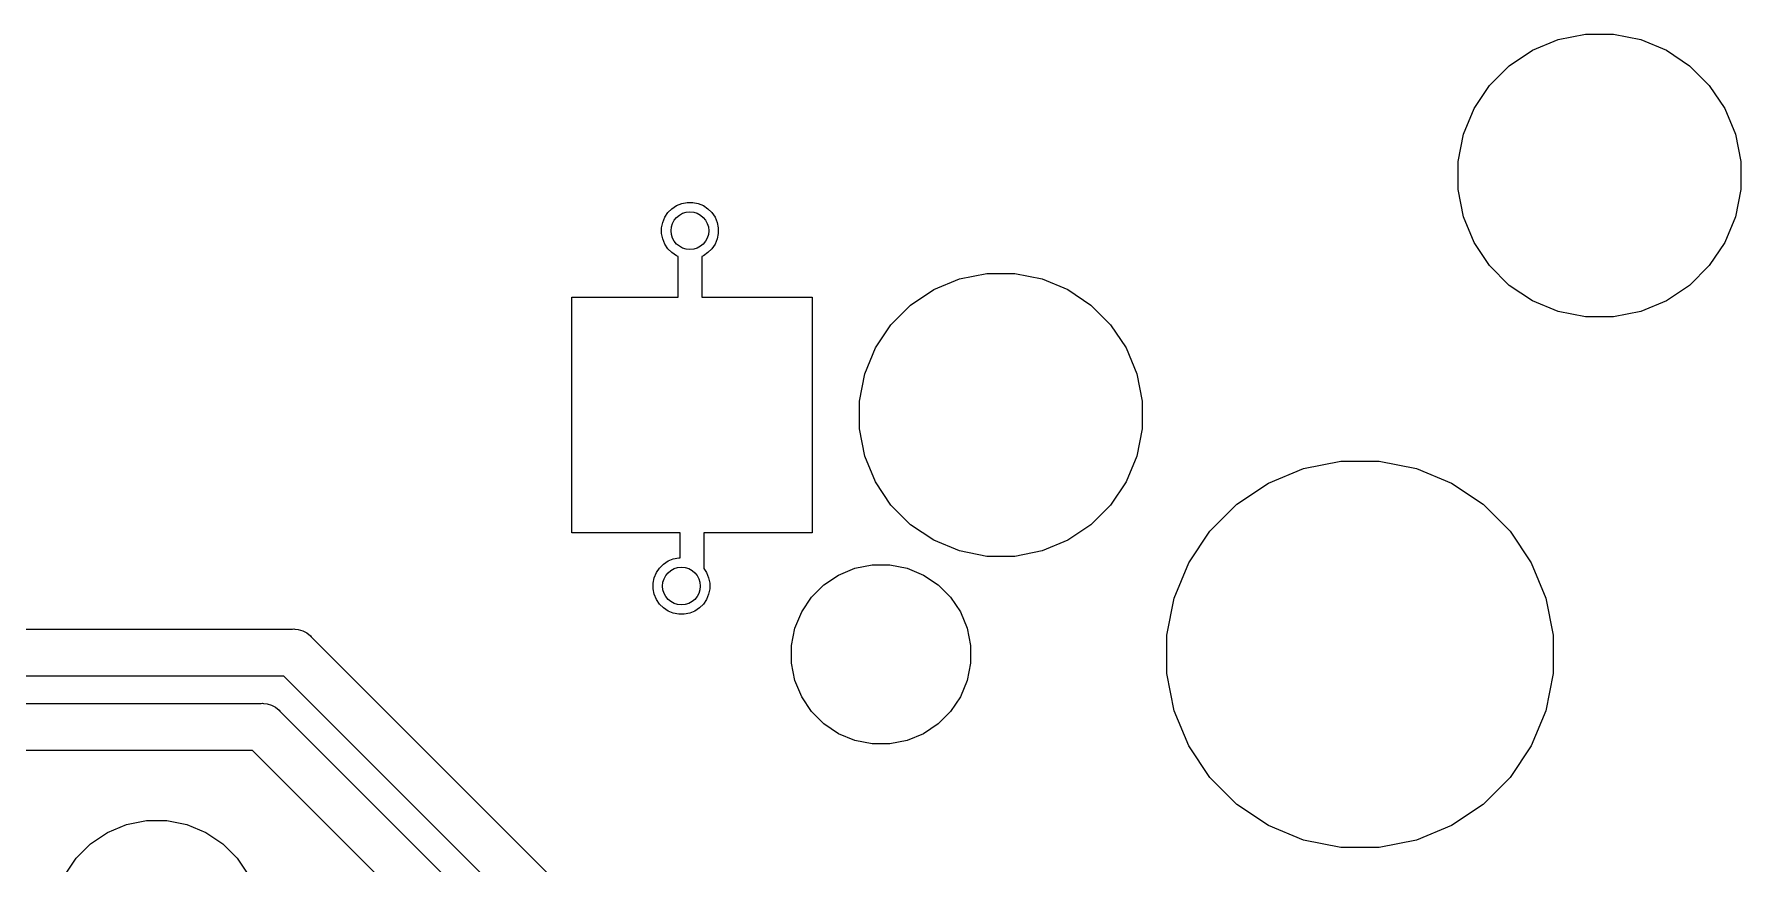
# Model space of a CAD drawing. Extents: x 0.5 to 11.2, y -4.1 to -0.9.
# Drawn here: x 6.597 to 7.309, y -2.899 to -2.552 of the extents above; entities that cross this region are included whole.
import ezdxf

# ---------------------------------------------------------------- set-up
doc = ezdxf.new("R2010")
doc.units = 0
doc.header["$MEASUREMENT"] = 0
doc.layers.add('BLACK', color=7, linetype='CONTINUOUS')

msp = doc.modelspace()

# ---------------------------------------------------------------- linework, layer by layer
at = {"layer": 'BLACK', "linetype": 'CONTINUOUS'}
for p, q in [((7.2222, -2.55869), (7.23295, -2.55424)), ((7.23295, -2.55424), (7.24436, -2.55197)), ((7.24436, -2.55197), (7.25599, -2.55197)), ((7.25599, -2.55197), (7.2674, -2.55424)), ((7.2674, -2.55424), (7.27815, -2.55869)), ((7.20431, -2.57338), (7.21253, -2.56515)), ((7.21253, -2.56515), (7.2222, -2.55869)), ((7.27815, -2.55869), (7.28782, -2.56515)), ((7.28782, -2.56515), (7.29605, -2.57338)), ((7.19784, -2.58305), (7.20431, -2.57338)), ((7.29605, -2.57338), (7.30251, -2.58305)), ((7.19339, -2.5938), (7.19784, -2.58305)), ((7.30251, -2.58305), (7.30696, -2.5938)), ((7.19112, -2.60521), (7.19339, -2.5938)), ((7.30696, -2.5938), (7.30923, -2.60521)), ((7.19112, -2.61684), (7.19112, -2.60521)), ((7.30923, -2.60521), (7.30923, -2.61684)), ((6.86478, -2.62359), (6.86693, -2.6227)), ((6.86693, -2.6227), (6.86921, -2.62224)), ((6.86921, -2.62224), (6.87154, -2.62224)), ((6.87154, -2.62224), (6.87382, -2.6227)), ((6.87382, -2.6227), (6.87597, -2.62359)), ((7.19339, -2.62825), (7.19112, -2.61684)), ((7.30923, -2.61684), (7.30696, -2.62825)), ((6.85902, -2.63061), (6.85991, -2.62846)), ((6.85991, -2.62846), (6.8612, -2.62653)), ((6.8612, -2.62653), (6.86284, -2.62488)), ((6.86284, -2.62488), (6.86478, -2.62359)), ((6.87597, -2.62359), (6.8779, -2.62488)), ((6.8779, -2.62488), (6.87955, -2.62653)), ((6.87955, -2.62653), (6.88084, -2.62846)), ((6.88084, -2.62846), (6.88173, -2.63061)), ((7.19784, -2.639), (7.19339, -2.62825)), ((7.30696, -2.62825), (7.30251, -2.639)), ((6.85856, -2.63289), (6.85902, -2.63061)), ((6.85856, -2.63522), (6.85856, -2.63289)), ((6.85902, -2.6375), (6.85856, -2.63522)), ((6.88173, -2.63061), (6.88219, -2.63289)), ((6.88219, -2.63522), (6.88173, -2.6375)), ((6.88219, -2.63289), (6.88219, -2.63522)), ((6.85991, -2.63965), (6.85902, -2.6375)), ((6.8612, -2.64158), (6.85991, -2.63965)), ((6.86284, -2.64323), (6.8612, -2.64158)), ((6.86478, -2.64452), (6.86284, -2.64323)), ((6.8779, -2.64323), (6.87597, -2.64452)), ((6.87955, -2.64158), (6.8779, -2.64323)), ((6.88084, -2.63965), (6.87955, -2.64158)), ((6.88173, -2.6375), (6.88084, -2.63965)), ((7.20431, -2.64867), (7.19784, -2.639)), ((7.30251, -2.639), (7.29605, -2.64867)), ((6.86545, -2.6448), (6.86478, -2.64452)), ((6.86545, -2.66181), (6.86545, -2.6448)), ((6.87597, -2.64452), (6.8753, -2.6448)), ((6.8753, -2.6448), (6.8753, -2.66181)), ((7.21253, -2.65689), (7.20431, -2.64867)), ((7.29605, -2.64867), (7.28782, -2.65689)), ((6.9722, -2.65869), (6.98295, -2.65424)), ((6.98295, -2.65424), (6.99436, -2.65197)), ((6.99436, -2.65197), (7.00599, -2.65197)), ((7.00599, -2.65197), (7.0174, -2.65424)), ((7.0174, -2.65424), (7.02815, -2.65869)), ((7.2222, -2.66336), (7.21253, -2.65689)), ((7.28782, -2.65689), (7.27815, -2.66336)), ((6.82104, -2.76024), (6.82104, -2.66181)), ((6.82104, -2.66181), (6.86545, -2.66181)), ((6.8753, -2.66181), (6.92144, -2.66181)), ((6.92144, -2.66181), (6.92144, -2.76024)), ((6.95431, -2.67338), (6.96253, -2.66515)), ((6.96253, -2.66515), (6.9722, -2.65869)), ((7.02815, -2.65869), (7.03782, -2.66515)), ((7.03782, -2.66515), (7.04605, -2.67338)), ((7.23295, -2.66781), (7.2222, -2.66336)), ((7.27815, -2.66336), (7.2674, -2.66781)), ((7.24436, -2.67008), (7.23295, -2.66781)), ((7.25599, -2.67008), (7.24436, -2.67008)), ((7.2674, -2.66781), (7.25599, -2.67008)), ((6.94784, -2.68305), (6.95431, -2.67338)), ((7.04605, -2.67338), (7.05251, -2.68305)), ((6.94339, -2.6938), (6.94784, -2.68305)), ((7.05251, -2.68305), (7.05696, -2.6938)), ((6.94112, -2.70521), (6.94339, -2.6938)), ((7.05696, -2.6938), (7.05923, -2.70521)), ((6.94112, -2.71684), (6.94112, -2.70521)), ((7.05923, -2.70521), (7.05923, -2.71684)), ((6.94339, -2.72825), (6.94112, -2.71684)), ((7.05923, -2.71684), (7.05696, -2.72825)), ((6.94784, -2.739), (6.94339, -2.72825)), ((7.05696, -2.72825), (7.05251, -2.739)), ((7.11195, -2.7395), (7.12664, -2.73342)), ((7.12664, -2.73342), (7.14223, -2.73031)), ((7.14223, -2.73031), (7.15813, -2.73031)), ((7.15813, -2.73031), (7.17372, -2.73342)), ((7.17372, -2.73342), (7.18841, -2.7395)), ((6.95431, -2.74867), (6.94784, -2.739)), ((7.05251, -2.739), (7.04605, -2.74867)), ((7.09873, -2.74833), (7.11195, -2.7395)), ((7.18841, -2.7395), (7.20163, -2.74833)), ((6.96253, -2.75689), (6.95431, -2.74867)), ((7.04605, -2.74867), (7.03782, -2.75689)), ((7.08749, -2.75957), (7.09873, -2.74833)), ((7.20163, -2.74833), (7.21287, -2.75957)), ((6.9722, -2.76336), (6.96253, -2.75689)), ((7.03782, -2.75689), (7.02815, -2.76336)), ((6.86632, -2.76024), (6.82104, -2.76024)), ((6.86632, -2.77067), (6.86632, -2.76024)), ((6.92144, -2.76024), (6.87616, -2.76024)), ((6.87616, -2.76024), (6.87616, -2.77519)), ((6.98295, -2.76781), (6.9722, -2.76336)), ((7.02815, -2.76336), (7.0174, -2.76781)), ((7.07865, -2.77279), (7.08749, -2.75957)), ((7.21287, -2.75957), (7.2217, -2.77279)), ((6.8593, -2.77331), (6.86124, -2.77201)), ((6.86124, -2.77201), (6.86339, -2.77112)), ((6.86339, -2.77112), (6.86567, -2.77067)), ((6.86567, -2.77067), (6.86632, -2.77067)), ((6.99436, -2.77008), (6.98295, -2.76781)), ((7.00599, -2.77008), (6.99436, -2.77008)), ((7.0174, -2.76781), (7.00599, -2.77008)), ((6.85502, -2.78132), (6.85547, -2.77904)), ((6.85547, -2.77904), (6.85636, -2.77689)), ((6.85636, -2.77689), (6.85766, -2.77495)), ((6.85766, -2.77495), (6.8593, -2.77331)), ((6.87616, -2.77519), (6.8773, -2.77689)), ((6.8773, -2.77689), (6.87819, -2.77904)), ((6.87819, -2.77904), (6.87864, -2.78132)), ((6.92634, -2.78197), (6.93246, -2.77788)), ((6.93246, -2.77788), (6.93927, -2.77506)), ((6.93927, -2.77506), (6.94649, -2.77362)), ((6.94649, -2.77362), (6.95386, -2.77362)), ((6.95386, -2.77362), (6.96109, -2.77506)), ((6.96109, -2.77506), (6.96789, -2.77788)), ((6.96789, -2.77788), (6.97402, -2.78197)), ((7.07257, -2.78748), (7.07865, -2.77279)), ((7.2217, -2.77279), (7.22778, -2.78748)), ((6.85502, -2.78364), (6.85502, -2.78132)), ((6.85547, -2.78593), (6.85502, -2.78364)), ((6.85636, -2.78807), (6.85547, -2.78593)), ((6.87819, -2.78593), (6.8773, -2.78807)), ((6.87864, -2.78364), (6.87819, -2.78593)), ((6.87864, -2.78132), (6.87864, -2.78364)), ((6.92113, -2.78718), (6.92634, -2.78197)), ((6.97402, -2.78197), (6.97923, -2.78718)), ((6.85766, -2.79001), (6.85636, -2.78807)), ((6.8593, -2.79165), (6.85766, -2.79001)), ((6.86124, -2.79295), (6.8593, -2.79165)), ((6.86339, -2.79384), (6.86124, -2.79295)), ((6.86567, -2.79429), (6.86339, -2.79384)), ((6.87028, -2.79384), (6.86799, -2.79429)), ((6.87243, -2.79295), (6.87028, -2.79384)), ((6.87436, -2.79165), (6.87243, -2.79295)), ((6.876, -2.79001), (6.87436, -2.79165)), ((6.8773, -2.78807), (6.876, -2.79001)), ((6.91421, -2.80011), (6.91703, -2.79331)), ((6.91703, -2.79331), (6.92113, -2.78718)), ((6.97923, -2.78718), (6.98332, -2.79331)), ((6.98332, -2.79331), (6.98614, -2.80011)), ((7.06947, -2.80307), (7.07257, -2.78748)), ((7.22778, -2.78748), (7.23089, -2.80307)), ((6.48378, -2.80047), (6.70442, -2.80047)), ((6.70442, -2.80047), (6.7049, -2.80042)), ((6.7049, -2.80042), (6.70539, -2.80047)), ((6.70539, -2.80047), (6.70683, -2.80061)), ((6.70683, -2.80061), (6.70869, -2.80118)), ((6.86799, -2.79429), (6.86567, -2.79429)), ((6.91278, -2.80734), (6.91421, -2.80011)), ((6.98614, -2.80011), (6.98758, -2.80734)), ((6.70869, -2.80118), (6.7104, -2.80209)), ((6.7104, -2.80209), (6.7119, -2.80332)), ((6.7119, -2.80332), (6.7122, -2.8037)), ((6.7122, -2.8037), (6.81775, -2.90924)), ((6.91278, -2.81471), (6.91278, -2.80734)), ((6.98758, -2.80734), (6.98758, -2.81471)), ((7.06947, -2.81897), (7.06947, -2.80307)), ((7.23089, -2.80307), (7.23089, -2.81897)), ((6.91421, -2.82193), (6.91278, -2.81471)), ((6.98758, -2.81471), (6.98614, -2.82193)), ((6.70083, -2.82016), (6.48019, -2.82016)), ((6.80639, -2.92572), (6.70083, -2.82016)), ((6.91703, -2.82874), (6.91421, -2.82193)), ((6.98614, -2.82193), (6.98332, -2.82874)), ((7.07257, -2.83457), (7.06947, -2.81897)), ((7.23089, -2.81897), (7.22778, -2.83457)), ((6.92113, -2.83487), (6.91703, -2.82874)), ((6.98332, -2.82874), (6.97923, -2.83487)), ((6.45866, -2.8315), (6.69135, -2.8315)), ((6.69135, -2.8315), (6.69183, -2.83145)), ((6.69183, -2.83145), (6.69231, -2.8315)), ((6.69231, -2.8315), (6.69376, -2.83164)), ((6.69376, -2.83164), (6.69562, -2.8322)), ((6.69562, -2.8322), (6.69733, -2.83312)), ((6.69733, -2.83312), (6.69882, -2.83435)), ((6.69882, -2.83435), (6.69913, -2.83472)), ((6.69913, -2.83472), (6.93193, -3.06752)), ((6.92634, -2.84008), (6.92113, -2.83487)), ((6.97923, -2.83487), (6.97402, -2.84008)), ((7.07865, -2.84925), (7.07257, -2.83457)), ((7.22778, -2.83457), (7.2217, -2.84925)), ((6.93246, -2.84417), (6.92634, -2.84008)), ((6.97402, -2.84008), (6.96789, -2.84417)), ((6.93927, -2.84699), (6.93246, -2.84417)), ((6.94649, -2.84843), (6.93927, -2.84699)), ((6.95386, -2.84843), (6.94649, -2.84843)), ((6.96109, -2.84699), (6.95386, -2.84843)), ((6.96789, -2.84417), (6.96109, -2.84699)), ((7.08749, -2.86247), (7.07865, -2.84925)), ((7.2217, -2.84925), (7.21287, -2.86247)), ((6.68775, -2.85118), (6.45866, -2.85118)), ((6.92055, -3.08398), (6.68775, -2.85118)), ((7.09873, -2.87371), (7.08749, -2.86247)), ((7.21287, -2.86247), (7.20163, -2.87371)), ((7.11195, -2.88255), (7.09873, -2.87371)), ((7.20163, -2.87371), (7.18841, -2.88255)), ((6.62005, -2.89014), (6.62714, -2.8854)), ((6.62714, -2.8854), (6.63503, -2.88214)), ((6.63503, -2.88214), (6.64339, -2.88047)), ((6.64339, -2.88047), (6.65192, -2.88047)), ((6.65192, -2.88047), (6.66029, -2.88214)), ((6.66029, -2.88214), (6.66817, -2.8854)), ((6.66817, -2.8854), (6.67526, -2.89014)), ((7.12664, -2.88863), (7.11195, -2.88255)), ((7.18841, -2.88255), (7.17372, -2.88863)), ((6.61402, -2.89617), (6.62005, -2.89014)), ((6.67526, -2.89014), (6.6813, -2.89617)), ((7.14223, -2.89173), (7.12664, -2.88863)), ((7.15813, -2.89173), (7.14223, -2.89173)), ((7.17372, -2.88863), (7.15813, -2.89173)), ((6.60928, -2.90327), (6.61402, -2.89617)), ((6.6813, -2.89617), (6.68604, -2.90327))]:
    msp.add_line(p, q, dxfattribs=at)
at = {"layer": 'BLACK'}
for centre in [(6.87037, -2.63406), (6.86683, -2.78248)]:
    msp.add_circle(centre, 0.007874, dxfattribs=at)

doc.saveas('drawing.dxf')
